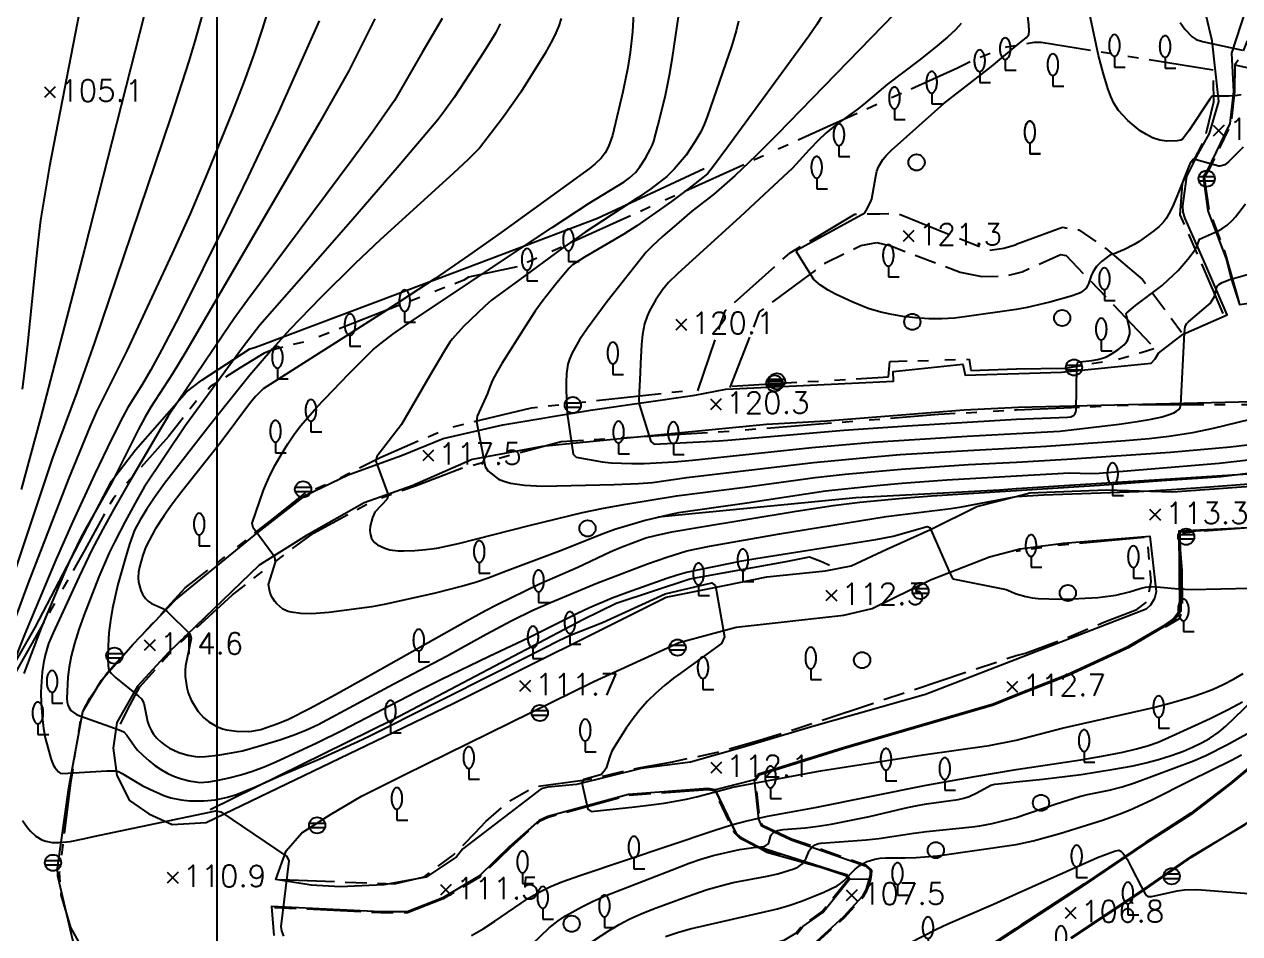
# Model space of a CAD drawing. Extents: x 199116 to 199565, y 548943 to 549516.
# Drawn here: x 199282.2 to 199394.6, y 549302.6 to 549386.7 of the extents above; entities that cross this region are included whole.
import ezdxf

# ---------------------------------------------------------------- set-up
doc = ezdxf.new("R2010")
doc.units = 0
doc.header["$MEASUREMENT"] = 0
doc.linetypes.add('ANYANG', pattern=[9, 5, -1, 2, -1])
doc.linetypes.add('ANYANG1', pattern=[11.5, 6, -1, 1, -1.5, 1, -1])
for name, color, linetype in [('A0013118', 1, 'CONTINUOUS'), ('B0024122', 7, 'CONTINUOUS'), ('B0024123', 3, 'ANYANG'), ('B0024126', 7, 'ANYANG1'), ('C0226232', 7, 'CONTINUOUS'), ('C0393323', 7, 'CONTINUOUS'), ('D0015222', 3, 'CONTINUOUS'), ('D0036351', 3, 'CONTINUOUS'), ('F0017111', 30, 'CONTINUOUS'), ('F0017114', 7, 'CONTINUOUS'), ('F0027132', 7, 'CONTINUOUS'), ('F0027217', 7, 'CONTINUOUS'), ('F0047224', 7, 'CONTINUOUS'), ('F0047226', 1, 'CONTINUOUS'), ('H0037335', 7, 'CONTINUOUS')]:
    doc.layers.add(name, color=color, linetype=linetype)
doc.styles.add('HIST', font='romans.shx', dxfattribs={"bigfont": 'ngsw.shx'})

# ---------------------------------------------------------------- blocks, each defined once
blk = doc.blocks.new('F0027217')
at = {"layer": 'F0027217'}
for points in [[(0.5, 0.5), (-0.5, -0.5)], [(-0.5, 0.5), (0.5, -0.5)]]:
    blk.add_lwpolyline(points, dxfattribs=at)
blk = doc.blocks.new('C0226232')
at = {"layer": 'C0226232'}
for points in [[(-0.72, 0.211), (0.72, 0.211)], [(-0.722, -0.202), (0.722, -0.202)]]:
    blk.add_lwpolyline(points, dxfattribs=at)
blk.add_circle((0, 0), 0.75, dxfattribs=at)
blk = doc.blocks.new('D0015222')
at = {"layer": 'D0015222'}
blk.add_circle((0, 0), 0.75, dxfattribs=at)
blk = doc.blocks.new('D0036351')
at = {"layer": 'D0036351'}
blk.add_lwpolyline([(0, 3, 0.175), (-0.169, 2.939, 0.104), (-0.354, 2.707, 0.065), (-0.459, 2.404, 0.051), (-0.5, 2, 0.051), (-0.459, 1.596, 0.065), (-0.354, 1.293, 0.104), (-0.169, 1.061, 0.175), (0, 1, 0.175), (0.169, 1.061, 0.104), (0.354, 1.293, 0.065), (0.459, 1.596, 0.051), (0.5, 2, 0.051), (0.459, 2.404, 0.065), (0.354, 2.707, 0.104), (0.169, 2.939, 0.175)], format="xyb", close=True, dxfattribs=at)
for points in [[(0, 1), (0, 0)], [(0, 0), (1, 0)]]:
    blk.add_lwpolyline(points, dxfattribs=at)

msp = doc.modelspace()

# ---------------------------------------------------------------- linework, layer by layer
at = {"layer": 'A0013118', "flags": 128}
for points in [[(199286.83, 549301.37), (199285.28, 549307.95), (199285.27, 549308.7), (199286.32, 549316.12), (199287.59, 549323.18), (199289.33, 549326.08), (199292.26, 549329.39), (199296.19, 549333.5), (199303.79, 549339.72), (199308.24, 549343.17), (199312.14, 549345.04), (199316.65, 549346.69), (199317.072, 549346.858), (199320.93, 549348.4), (199326.47, 549349.69), (199334.56, 549351.03), (199344.23, 549352.41), (199347.09, 549352.97), (199356.183, 549353.415), (199362.61, 549353.73), (199362.58, 549354.62), (199369.02, 549355.29), (199369.24, 549354.26), (199378.14, 549354.55), (199386.44, 549355.39), (199386.82, 549355.77), (199387.11, 549356.32), (199389.41, 549358.06), (199393.49, 549359.85), (199391.457, 549364.507), (199389.6, 549368.76), (199389.42, 549369.33), (199389.37, 549369.94), (199389.74, 549372.63), (199390.79, 549374.72), (199391.83, 549376.63), (199392.7, 549379.58), (199392.09, 549385.17), (199390.86, 549390.41)], [(199395.61, 549389.39), (199393.89, 549384.05), (199394.07, 549380.5), (199393.72, 549377.53), (199391.61, 549373.14), (199391.25, 549372.6), (199391.69, 549369.45), (199393.385, 549365.037), (199393.822, 549363.307), (199394.602, 549360.817), (199396.384, 549361.043)], [(199399.67, 549351.89), (199374.15, 549351.29), (199369.15, 549351.02), (199356.403, 549350.022), (199350.87, 549349.71), (199330.1, 549347.66), (199323.62, 549346.46), (199318.081, 549344.033), (199313.62, 549342.48), (199308.29, 549339.45), (199303.93, 549336.69), (199295.51, 549328.6), (199292.65, 549325.5), (199290.76, 549322.16), (199290.4, 549319.77), (199290.74, 549317.27), (199291.93, 549314.94), (199293.72, 549313.71), (199295.86, 549312.71), (199299, 549312.9), (199315.491, 549320.844), (199321.98, 549323.97), (199341.57, 549333.73), (199347.139, 549334.865), (199350.89, 549335.63), (199356.32, 549336.17), (199358.69, 549336.63), (199361.98, 549338.18), (199366.03, 549339.99), (199370.31, 549342.12), (199373.95, 549343.06), (199375.21, 549343.39), (199382.29, 549343.67), (199388.44, 549343.49), (199404.12, 549344.61)], [(199354.48, 549301.02), (199358.01, 549304.21), (199359.76, 549306.14), (199360.09, 549306.68), (199360.4, 549307.71), (199360.48, 549308.04), (199360.49, 549308.47), (199360.07, 549308.84), (199353.14, 549311.29), (199351.58, 549312.021), (199350.41, 549312.57), (199350.14, 549313.23), (199349.75, 549316.86), (199350.13, 549317.4), (199357.94, 549319.84), (199371.82, 549323.89), (199373.95, 549324.73), (199378.75, 549326.63), (199384.36, 549329.2), (199387.74, 549331.19), (199388.49, 549331.7), (199389.11, 549332.53), (199389.04, 549339.89), (199404.429, 549340.622)], [(199379.01, 549302.25), (199385.35, 549306.47), (199390.14, 549309.78), (199395.117, 549312.692), (199400.12, 549317.45), (199402.48, 549318.96), (199411.39, 549327.39), (199413.48, 549329.05), (199419.08, 549332.49), (199422.19, 549333.91), (199436.65, 549336.54), (199438.53, 549336.44), (199441.39, 549335.85), (199450.8, 549331.8), (199463.09, 549326.26), (199468.02, 549324.24), (199484.53, 549313.46), (199494.62, 549306.94), (199494.22, 549306.18), (199498.4, 549303.34), (199498.79, 549303.86), (199502.67, 549300.23)], [(199403.87, 549324.84), (199393.81, 549316.48), (199392.854, 549315.745), (199390.17, 549313.68), (199385.97, 549310.99), (199380.26, 549307.13), (199361.68, 549294.98)], [(199353.65, 549302.6), (199354.23, 549303.29), (199356.07, 549304.6), (199358.54, 549307.66), (199358.28, 549308.07), (199350.898, 549310.141), (199348.49, 549311.52), (199348.03, 549311.95), (199346.11, 549315.93), (199345.43, 549316.04), (199338.1, 549315.51), (199330.63, 549313.47), (199329.81, 549313.09), (199327.06, 549310.65), (199324.29, 549307.97), (199320.91, 549305.93), (199317.61, 549304.66), (199315.495, 549304.651), (199315.19, 549304.65), (199305.06, 549305.14), (199305.28, 549302.47)]]:
    msp.add_lwpolyline(points, dxfattribs=at)
msp.add_lwpolyline([(199373.95, 549338.12), (199374.28, 549338.21), (199378.33, 549338.75), (199386.31, 549339.38), (199386.91, 549334.25), (199386.74, 549333.62), (199386.39, 549333), (199385.98, 549332.64), (199365.56, 549324.73), (199355.03, 549321.76), (199348.61, 549319.84), (199343.82, 549318.5), (199339.27, 549317.91), (199333.29, 549316.43), (199330.62, 549316.17), (199330.01, 549316.01), (199322.75, 549310.48), (199322.19, 549309.75), (199319.38, 549307.85), (199315.453, 549307.151), (199311.4, 549306.97), (199308.73, 549307.1), (199305.46, 549307.63), (199306.41, 549310.28), (199307.88, 549311.94), (199310.53, 549313.65), (199313.38, 549315.35), (199317.407, 549317.333), (199334.87, 549325.94), (199342.77, 549329.55), (199348.057, 549330.972), (199358, 549332.07), (199360.63, 549332.71), (199366.03, 549335.35), (199371.48, 549337.48)], close=True, dxfattribs=at)
at = {"layer": 'B0024122', "flags": 128}
for points in [[(199349.85, 549316.83), (199350.19, 549317.31), (199357.97, 549319.74), (199371.85, 549323.8), (199373.99, 549324.64), (199378.79, 549326.54), (199384.41, 549329.11), (199387.79, 549331.11), (199388.56, 549331.63), (199389.21, 549332.5), (199389.14, 549339.8), (199405.12, 549340.8)], [(199397.99, 549320.06), (199393.75, 549316.56), (199390.11, 549313.76), (199385.92, 549311.07), (199380.2, 549307.21), (199374.4, 549303.42), (199373.9, 549303.09), (199368.89, 549299.8)], [(199379.07, 549302.17), (199385.41, 549306.39), (199390.19, 549309.7), (199395.74, 549313.14), (199400.18, 549317.37), (199402.52, 549318.86), (199404.53, 549319.21), (199407.67, 549319.49), (199412.06, 549318.85), (199417.42, 549317.12), (199424.46, 549314.87), (199430.57, 549312.67), (199437.13, 549309.91), (199441.05, 549307.45), (199443.42, 549305.08), (199443.8, 549304.5), (199443.98, 549303.98), (199444.07, 549302.38)]]:
    msp.add_lwpolyline(points, dxfattribs=at)
at = {"layer": 'B0024123', "flags": 128}
for points in [[(199394.19, 549382.95), (199394.17, 549380.5), (199393.82, 549377.5), (199391.7, 549373.09), (199391.35, 549372.58), (199391.79, 549369.48), (199393.22, 549365.74), (199394.57, 549361.03)], [(199393.12, 549359.96), (199390.98, 549364.92), (199389.12, 549369.11), (199389.34, 549372), (199389.77, 549372.99), (199391.08, 549375.42), (199391.48, 549376.44), (199392.24, 549379.53), (199392.19, 549382.46)], [(199344.5, 549352.81), (199347.02, 549360.21), (199353.04, 549365.59), (199359.03, 549369.15), (199361.35, 549369.2), (199362.9, 549369.25), (199371.43, 549365.83), (199372.8, 549366), (199373.78, 549366.3), (199373.95, 549366.36)], [(199373.97, 549366.37), (199378.25, 549367.94), (199379.76, 549367.7), (199382.21, 549366.01), (199385.63, 549363.13), (199389.25, 549358.26)], [(199347.5, 549353.12), (199350.22, 549360.13), (199356.37, 549364.69), (199359.59, 549366.27), (199361.06, 549366.54), (199362.35, 549366.22), (199368.77, 549363.79), (199370.77, 549363.39), (199372.93, 549363.43), (199374.5, 549363.82), (199378.01, 549365.41), (199378.07, 549365.43), (199378.59, 549365.34), (199387.04, 549356.48)], [(199305.88, 549307.63), (199316.45, 549307.23), (199319.19, 549307.9), (199321.86, 549309.9), (199322.91, 549310.95), (199323.86, 549311.93), (199324.89, 549313), (199327.11, 549314.92), (199329.46, 549316.24), (199333.85, 549316.81), (199335.98, 549317.26), (199339.22, 549318.01), (199342.17, 549318.53), (199346.04, 549319.34), (199350.21, 549320.51), (199353.39, 549321.51), (199373.95, 549328.35), (199374.83, 549328.57), (199378.85, 549330.08), (199382.08, 549331.43), (199385.12, 549332.6), (199386.06, 549333.31), (199386.44, 549335.2), (199386.17, 549338.39)], [(199389.14, 549338.16), (199389.27, 549336.19), (199389.33, 549332.57), (199389.05, 549331.74), (199387.08, 549330.57)], [(199338.15, 549292.55), (199337.93, 549292.9), (199338.39, 549294.79), (199339.43, 549296.03), (199344.73, 549297.67), (199350.64, 549299.46), (199354.53, 549300.93), (199358.08, 549304.14), (199359.84, 549306.08), (199360.18, 549306.64), (199360.34, 549307.16), (199360.5, 549307.68), (199360.58, 549308.03), (199360.59, 549308.51), (199360.12, 549308.93), (199353.18, 549311.38), (199350.49, 549312.64), (199350.24, 549313.25), (199349.85, 549316.83)], [(199335.52, 549292.51), (199336.44, 549294.92), (199337.54, 549297.25), (199338.06, 549297.87), (199338.74, 549298.13), (199352.48, 549302.04), (199353.58, 549302.68), (199354.16, 549303.36), (199356, 549304.67), (199358.42, 549307.67), (199358.21, 549307.99), (199350.04, 549310.6), (199348.43, 549311.44), (199347.95, 549311.89), (199346.04, 549315.84), (199345.43, 549315.94), (199338.12, 549315.41), (199330.66, 549313.38), (199329.87, 549313.01), (199327.13, 549310.58), (199324.35, 549307.89), (199320.95, 549305.84), (199317.63, 549304.56), (199315.19, 549304.55), (199305.07, 549305.04)]]:
    msp.add_lwpolyline(points, dxfattribs=at)
at = {"layer": 'B0024126', "flags": 128}
for points in [[(199398.28, 549394.2), (199397.52, 549392.52), (199396.62, 549389.63), (199395.8, 549386.37), (199394.75, 549383.78), (199394.19, 549382.95), (199397.37, 549382.26), (199399.82, 549381.41), (199402.94, 549380.18), (199406.88, 549379.12), (199410.79, 549378.89), (199415.47, 549378.8), (199419.89, 549378.59), (199424.73, 549378.26), (199426.13, 549378.1), (199429.11, 549377.38), (199432.47, 549375.75), (199436.57, 549374.43), (199461.35, 549364.87), (199471.9, 549358.93), (199500.2, 549349.73), (199521.52, 549342.53), (199525.3, 549347.12), (199531.85, 549341.16), (199535.46, 549344.07), (199537.99, 549342.42), (199541.49, 549341.54), (199544.7, 549341.11), (199547.24, 549340.41), (199551.17, 549338.9), (199554.96, 549337.4), (199558.131, 549336.96)], [(199392.19, 549382.46), (199376.26, 549385.02), (199375.62, 549385.03), (199373.95, 549384.73), (199373.07, 549384.61), (199369.79, 549383.3), (199368.52, 549382.66), (199356.45, 549377.2), (199327.91, 549364.32), (199323.28, 549363.32), (199322.86, 549363.05), (199308.45, 549357.44), (199305.67, 549356.75), (199305.08, 549356.59), (199304.37, 549356.31), (199302.16, 549354.95), (199299.46, 549353.24), (199299.09, 549352.84), (199298.51, 549352.38), (199295.54, 549348.61), (199291.58, 549344.21), (199290.4, 549342.85), (199290.1, 549342.35), (199287.78, 549338.11), (199281.24, 549326.57), (199279.59, 549322.6), (199278.36, 549319.37), (199277.41, 549315.1), (199276.802, 549311.846), (199276.802, 549309.167), (199276.914, 549306.655), (199277.215, 549305.386), (199277.754, 549303.325), (199278.008, 549301.946), (199279.9, 549299.22), (199281.03, 549297.84), (199283.41, 549294.74)], [(199347.68, 549353.24), (199362.15, 549354.13), (199362.27, 549355.54), (199369.6, 549355.74), (199369.76, 549354.69), (199373.95, 549354.87)], [(199374, 549354.87), (199378.52, 549354.93), (199383.53, 549355.78), (199385.51, 549356.38), (199386.69, 549356.73)], [(199330.74, 549287.25), (199311.28, 549292.05), (199306.8, 549292.39), (199302.89, 549292.97), (199299.11, 549293.82), (199296.08, 549294.91), (199292.64, 549296.67), (199290.24, 549298.14), (199288.44, 549299.68), (199286.5, 549303.21), (199285.6, 549306.23), (199285.45, 549308.28), (199286.5, 549316.54), (199287.47, 549322.9), (199288.25, 549324.42), (199289.82, 549326.72), (199297.07, 549334.6), (199304.98, 549340.81), (199308.181, 549343.349), (199310.99, 549344.58), (199315.12, 549346.67), (199321.48, 549349.41), (199329.12, 549351.26), (199344.31, 549352.93)], [(199291.1, 549321.99), (199291.78, 549323.39), (199292.89, 549325.45), (199296.17, 549329.14), (199301.45, 549333.97), (199306.94, 549338.2), (199308.95, 549339.66), (199314.54, 549342.7), (199318.371, 549344.037), (199322.65, 549345.68), (199331.87, 549348.14), (199347.75, 549349.13), (199366.76, 549350.65), (199374, 549351.08), (199385.57, 549351.55), (199398.7, 549351.58), (199400.97, 549351.66), (199409.46, 549349.27), (199414.83, 549347.4), (199417.43, 549345.68)], [(199420.18, 549339.27), (199415.82, 549340.34), (199407.09, 549340.73), (199395.5, 549340.17), (199389.02, 549339.65)], [(199385.79, 549339.26), (199379.62, 549338.7), (199377.71, 549338.52), (199375.21, 549338.15), (199373.97, 549337.96)]]:
    msp.add_lwpolyline(points, dxfattribs=at)
at = {"layer": 'C0393323', "flags": 128}
msp.add_lwpolyline([(199349.75, 549316.86), (199346.11, 549315.93), (199348.03, 549311.95), (199348.49, 549311.52), (199350.08, 549310.69), (199358.28, 549308.07), (199358.54, 549307.66), (199360.4, 549307.71), (199360.48, 549308.04), (199360.49, 549308.47), (199360.07, 549308.84), (199353.14, 549311.29), (199350.41, 549312.57), (199350.14, 549313.23)], close=True, dxfattribs=at)
at = {"layer": 'F0017111', "flags": 128}
for points, elevation in [([(199394.78, 549380.2), (199394.22, 549380.11), (199393.63, 549380.08), (199392.26, 549380.08), (199392.08, 549380.06), (199391.88, 549379.79), (199389.94, 549376.86), (199389.34, 549376.1), (199389.19, 549375.99), (199388.85, 549375.93), (199387.88, 549375.92), (199387.24, 549376), (199386.56, 549376.23), (199386.01, 549376.51), (199385.44, 549376.87), (199384.87, 549377.31), (199384.29, 549377.83), (199383.43, 549378.75), (199383, 549379.43), (199382.71, 549380.04), (199382.43, 549380.79), (199382, 549382.21), (199381.57, 549383.84), (199380.1, 549390.83)], 122), ([(199305.12, 549389.29), (199304.24, 549386.36), (199303.41, 549383.91), (199302.49, 549381.35), (199301.43, 549378.58), (199299.11, 549372.91), (199297.52, 549369.19), (199295.88, 549365.52), (199291.67, 549356.53), (199288.89, 549350.96), (199288.24, 549349.49), (199286.27, 549344.7), (199282.52, 549334.99), (199280.76, 549330.19)], 109), ([(199287.49, 549388.84), (199284.53, 549373.59), (199283.69, 549368.59), (199283.49, 549367.04), (199283.28, 549365.04), (199282.5, 549357.14), (199282.25, 549354.91), (199281.99, 549352.98)], 106), ([(199298.69, 549387.68), (199297.97, 549385.16), (199297.41, 549383.31), (199295.79, 549378.25), (199291.38, 549365.2), (199288.67, 549357.3), (199287.05, 549352.66), (199284.81, 549346.62), (199281.05, 549335.36)], 108), ([(199293.29, 549387.57), (199287.75, 549365.89), (199283.7, 549350.29), (199281.89, 549343.71)], 107), ([(199314.61, 549387.22), (199312.2, 549382.41), (199309.47, 549377.57), (199297.14, 549356.43), (199295.9, 549354.39), (199293.91, 549351.32), (199293.33, 549350.36), (199292.71, 549349.22), (199290.28, 549344.35), (199287.94, 549340.22), (199287.4, 549339.2), (199286.37, 549337.08), (199285.9, 549336.01), (199283.75, 549330.9), (199282.15, 549326.69)], 111), ([(199320.86, 549387.24), (199319, 549384.12), (199316.44, 549379.67), (199314.36, 549376.71), (199312.49, 549374.16), (199302.83, 549361.2), (199301.61, 549359.51), (199300.55, 549357.96), (199295.51, 549350.47), (199294.84, 549349.41), (199291.83, 549344.26), (199290.46, 549341.88), (199289.44, 549340.02), (199288.45, 549338.12), (199287.26, 549335.64), (199284.85, 549330.46), (199284.43, 549329.45), (199284.13, 549328.39), (199283.97, 549327.63), (199283.85, 549326.82), (199283.77, 549325.95), (199283.73, 549324.97), (199283.75, 549323.88), (199283.84, 549322.72), (199283.98, 549321.6), (199284.13, 549320.73), (199284.36, 549319.83), (199284.64, 549318.83), (199284.85, 549318.25), (199285, 549317.98), (199285.34, 549317.58), (199285.51, 549317.48), (199285.72, 549317.44), (199289.82, 549317.68), (199290.62, 549317.69), (199290.9, 549317.61), (199291.25, 549317.45), (199293.1, 549316.34), (199293.8, 549315.98), (199295.11, 549315.42), (199295.76, 549315.19), (199296.69, 549314.99), (199297.46, 549314.9), (199298.81, 549314.9), (199299.89, 549315.01), (199300.99, 549315.25), (199301.82, 549315.51), (199303.63, 549316.25), (199306.05, 549317.33), (199309.52, 549318.8), (199313.05, 549320.4), (199314.1, 549320.9), (199326.12, 549326.92), (199330.19, 549329.01), (199331.64, 549329.74), (199332.64, 549330.19), (199335.67, 549331.4), (199341.48, 549334.05), (199345.8, 549335.06), (199346.13, 549334.78), (199346.97, 549330.08), (199346.69, 549329.46), (199342.65, 549326.53), (199342.26, 549326.26), (199341.43, 549325.59), (199340.61, 549324.87), (199339.86, 549324.12), (199339.17, 549323.35), (199338.51, 549322.52), (199337.86, 549321.62), (199336.81, 549319.98), (199336.56, 549319.49), (199336.36, 549319.01), (199336.03, 549317.93), (199335.85, 549317.65), (199335.63, 549317.4), (199335.51, 549317.32), (199333.95, 549316.88), (199333.77, 549316.57), (199334.32, 549314.14), (199334.62, 549313.93), (199338.66, 549314.36), (199340.18, 549314.53), (199341.38, 549314.7), (199343.47, 549315.07), (199344.49, 549315.31), (199347.75, 549316.18), (199349.38, 549316.5), (199355.84, 549317.69), (199365.34, 549319.18), (199371.46, 549320.03), (199373.95, 549320.53), (199378.2, 549321.64), (199386.55, 549323.52), (199388.09, 549323.9), (199390.2, 549324.52), (199391.19, 549324.86), (199392.17, 549325.24), (199393.12, 549325.67), (199394.06, 549326.15), (199394.97, 549326.68)], 112), ([(199331.87, 549387.26), (199331.64, 549386.56), (199331.37, 549385.92), (199331.06, 549385.29), (199330.38, 549384.04), (199328.12, 549380.44), (199327.58, 549379.64), (199326.44, 549378.04), (199324.29, 549375.25), (199323.28, 549374.24), (199321.87, 549372.93), (199315.1, 549366.78), (199312.8, 549364.61), (199309.58, 549361.43), (199306.77, 549358.48), (199305.14, 549356.69), (199303.07, 549354.26), (199299.35, 549349.65), (199295.16, 549344.24), (199294.23, 549342.96), (199293.48, 549341.84), (199292.9, 549340.9), (199292.39, 549339.94), (199291.93, 549338.64), (199291.51, 549337.28), (199290.83, 549334.9), (199290.34, 549332.72), (199290.15, 549331.59), (199290.02, 549330.45), (199289.95, 549329.23), (199289.93, 549328.08), (199289.94, 549327.39), (199290.01, 549326.98), (199290.26, 549326.68), (199290.64, 549326.33), (199292.76, 549324.58), (199293.04, 549324.33), (199293.24, 549323.95), (199293.48, 549322.7), (199293.6, 549322.24), (199293.75, 549321.82), (199293.92, 549321.44), (199294.15, 549321.09), (199294.46, 549320.72), (199294.85, 549320.34), (199295.24, 549320.02), (199295.62, 549319.77), (199296.5, 549319.37), (199297.33, 549319.12), (199298.04, 549319), (199298.38, 549318.99), (199298.95, 549319.02), (199300.11, 549319.15), (199301.36, 549319.34), (199302.38, 549319.55), (199304.06, 549320.02), (199305.84, 549320.56), (199307.06, 549320.99), (199308.24, 549321.46), (199309.37, 549321.98), (199311.05, 549322.86), (199316.33, 549325.71), (199321.26, 549328.3), (199324.93, 549330.33), (199327.31, 549331.58), (199329.25, 549332.54), (199330.87, 549333.26), (199335.16, 549335.03), (199339.86, 549336.82), (199341.62, 549337.44), (199343.48, 549338.02), (199345.58, 549338.47), (199352.05, 549339.61), (199361.93, 549341.19), (199367.9, 549341.95), (199368.91, 549342.1), (199373.95, 549343.04)], 114), ([(199396.8, 549346.56), (199392.73, 549346.09), (199381.64, 549345.18), (199380.87, 549345.15), (199378.89, 549345.21), (199373.98, 549344.93), (199367.54, 549344.55), (199363.39, 549344.25), (199361.04, 549344.04), (199356.32, 549343.55), (199349.04, 549342.45), (199342.73, 549341.53), (199341.84, 549341.36), (199339.64, 549340.83), (199336.82, 549339.99), (199335.74, 549339.61), (199331.81, 549338.04), (199326.86, 549336.17), (199325.09, 549335.5), (199323.92, 549335.1), (199322.73, 549334.75), (199320.21, 549334.1), (199315.63, 549333.09), (199314.34, 549332.86), (199310.35, 549332.33), (199308.78, 549332.21), (199307.76, 549332.23), (199306.88, 549332.35), (199306.61, 549332.42), (199306.12, 549332.65), (199305.55, 549333.13), (199305.37, 549333.34), (199305.15, 549333.68), (199304.97, 549334.03), (199304.86, 549334.41), (199304.79, 549334.93), (199305.44, 549336.99), (199305.36, 549337.43), (199303.35, 549340.15), (199303.28, 549340.59), (199304.31, 549343.64), (199304.49, 549344.07), (199304.94, 549345.04), (199305.43, 549346.01), (199305.98, 549346.97), (199306.57, 549347.92), (199307.2, 549348.86), (199307.77, 549349.62), (199309.26, 549351.3), (199312.22, 549354.4), (199313.78, 549355.98), (199314.45, 549356.61), (199315.2, 549357.23), (199316.28, 549358.05), (199318, 549359.26), (199331.02, 549367.93), (199334.45, 549370.16), (199337.68, 549372.14), (199338.18, 549372.51), (199338.73, 549373.01), (199339.13, 549373.52), (199339.66, 549374.33), (199340.13, 549375.2), (199340.3, 549375.58), (199340.42, 549375.91), (199340.8, 549377.31), (199341.48, 549380.02), (199341.88, 549382.01), (199342.15, 549383.64), (199342.71, 549387.4)], 116), ([(199356.02, 549387.51), (199355.5, 549386.7), (199354.76, 549385.63), (199347.28, 549375.37), (199345.96, 549373.58), (199345.39, 549372.89), (199343.56, 549371.45), (199342.07, 549370.34), (199338.86, 549368.08), (199337.67, 549367.32), (199334.02, 549365.17), (199332.92, 549364.47), (199332.61, 549364.17), (199331.45, 549362.82), (199330.09, 549361.07), (199329.46, 549360.18), (199328.56, 549358.79), (199326.36, 549355.36), (199325.87, 549354.5), (199325.52, 549353.81), (199325.26, 549353.18), (199325.05, 549352.57), (199324.08, 549350.47), (199324.02, 549350), (199324.83, 549345.83), (199325.07, 549345.43), (199326.07, 549344.66), (199326.56, 549344.47), (199327.18, 549344.3), (199328.47, 549344.1), (199330.13, 549344), (199336.75, 549344.15), (199339.01, 549344.25), (199340.3, 549344.34), (199343.49, 549344.81), (199355.21, 549346.19), (199360.79, 549346.73), (199363.22, 549346.92), (199369.48, 549347.32), (199373.95, 549347.55), (199376.77, 549347.71), (199384.08, 549348.23), (199386.25, 549348.43), (199388.09, 549348.64), (199390.31, 549348.97), (199392.2, 549349.36), (199395.63, 549350.21)], 118), ([(199362.69, 549387.69), (199351.83, 549376.51), (199349.9, 549374.58), (199347.93, 549372.69), (199345.95, 549370.98), (199343.96, 549369.42), (199342.78, 549368.43), (199341.23, 549367.08), (199340.27, 549366.19), (199339.72, 549365.64), (199336.13, 549361.07), (199334.3, 549358.63), (199333.54, 549357.53), (199332.88, 549356.33), (199332.63, 549355.75), (199332.49, 549355.28), (199332.4, 549354.86), (199332.35, 549354.41), (199332.32, 549353.58), (199332.33, 549352.99), (199332.37, 549351.23), (199332.41, 549350.73), (199332.98, 549346.98), (199333.26, 549346.69), (199335.66, 549346.25), (199336.48, 549346.17), (199338.4, 549346.1), (199339.53, 549346.11), (199342.32, 549346.26), (199344.02, 549346.42), (199355.06, 549347.58), (199360.67, 549348.08), (199369.41, 549348.64), (199373.99, 549348.87), (199377.98, 549349.08), (199383.47, 549349.73), (199385.14, 549349.98), (199386.46, 549350.21), (199387.45, 549350.43), (199388.12, 549350.62), (199388.53, 549350.78), (199388.8, 549350.94), (199389, 549351.1), (199389.14, 549351.29), (199389.2, 549351.54), (199389.53, 549358.19), (199389.59, 549358.78), (199389.73, 549359.04), (199389.89, 549359.21), (199391.76, 549360.78), (199391.92, 549360.94), (199392.06, 549361.13), (199392.3, 549361.55), (199392.44, 549362), (199392.49, 549362.33), (199392.54, 549362.49), (199392.69, 549362.64), (199393, 549362.84), (199393.73, 549363.13), (199397.61, 549364.23)], 119), ([(199394.96, 549375.36), (199393.61, 549374), (199393.25, 549373.73), (199393.05, 549373.65), (199392.81, 549373.6), (199392.69, 549373.61), (199390.4, 549374.25), (199390.34, 549374.22), (199390.06, 549373.87), (199389.9, 549373.51), (199388.83, 549370.79), (199388.42, 549369.84), (199388.09, 549369.2), (199387.82, 549368.75), (199387.54, 549368.38), (199387.19, 549368.02), (199386.7, 549367.61), (199385.33, 549366.63), (199384.86, 549366.34), (199383.98, 549365.88), (199383.02, 549365.5), (199382.77, 549365.44), (199382.62, 549365.36), (199381.86, 549364.79), (199381.4, 549364.32), (199381.05, 549363.79), (199380.89, 549363.45), (199380.65, 549362.73), (199380.55, 549362.52), (199380.42, 549362.33), (199380.17, 549362.1), (199379.88, 549361.89), (199379.66, 549361.78), (199379.05, 549361.57), (199377.07, 549361.01), (199374.98, 549360.53), (199373.95, 549360.35), (199369.39, 549359.68), (199368.24, 549359.55), (199367.07, 549359.48), (199365.88, 549359.49), (199364.68, 549359.56), (199363.48, 549359.7), (199362.3, 549359.91), (199361.43, 549360.1), (199360.27, 549360.45), (199358.84, 549361.01), (199357.24, 549361.75), (199356.56, 549362.12), (199355.84, 549362.6), (199355.25, 549363.12), (199353.64, 549365.66), (199353.74, 549365.88), (199359.95, 549369.28), (199360.08, 549369.49), (199360.51, 549370.32), (199360.61, 549370.58), (199360.96, 549372.67), (199361.07, 549373.13), (199361.23, 549373.54), (199361.63, 549374.21), (199361.96, 549374.61), (199362.42, 549375.08), (199367.25, 549379.38), (199371.66, 549382.8), (199373.95, 549384.73), (199374.92, 549385.49), (199375.14, 549385.76), (199375.16, 549386.08), (199375.12, 549386.67), (199375, 549387.72)], 121), ([(199326.21, 549386.75), (199325.78, 549385.9), (199325.45, 549385.35), (199324.75, 549384.2), (199323.42, 549382.15), (199321.97, 549379.95), (199321.11, 549378.73), (199320.46, 549377.87), (199316.87, 549373.65), (199312.39, 549368.47), (199308.27, 549363.75), (199303.98, 549358.9), (199302.45, 549356.9), (199297.09, 549349.63), (199293.27, 549343.9), (199292.62, 549342.77), (199291.53, 549340.74), (199290.56, 549338.88), (199290.05, 549337.83), (199289.1, 549335.63), (199287.71, 549332.05), (199287.25, 549330.76), (199286.84, 549329.47), (199286.53, 549328.3), (199286.33, 549327.28), (199286.21, 549326.35), (199286.13, 549324.38), (199286.16, 549324.04), (199286.22, 549323.78), (199286.31, 549323.56), (199286.5, 549323.28), (199287.03, 549322.91), (199287.43, 549322.74), (199290.98, 549321.47), (199291.39, 549321.3), (199291.68, 549320.99), (199292.38, 549319.98), (199292.64, 549319.64), (199293.16, 549319.14), (199293.75, 549318.6), (199294.28, 549318.19), (199294.88, 549317.78), (199295.48, 549317.44), (199296.08, 549317.17), (199296.74, 549316.95), (199297.43, 549316.77), (199298.44, 549316.61), (199299.27, 549316.68), (199300.14, 549316.83), (199301.14, 549317.05), (199302.22, 549317.33), (199303.31, 549317.67), (199304.38, 549318.07), (199305.45, 549318.52), (199309.26, 549320.29), (199311.57, 549321.41), (199318.45, 549324.99), (199320.8, 549326.16), (199325.13, 549328.25), (199328.87, 549330), (199333.37, 549332.26), (199334.47, 549332.79), (199336.57, 549333.69), (199338.01, 549334.22), (199341.65, 549335.51), (199342.58, 549335.82), (199343.44, 549336.05), (199348.58, 549337.09), (199349.86, 549337.32), (199360.97, 549339.09), (199362.59, 549339.37), (199365.71, 549340.29), (199365.98, 549340.19), (199367.86, 549335.9), (199368.08, 549335.44), (199373.02, 549334.44), (199373.95, 549334.06), (199374.84, 549333.8), (199375.42, 549333.69), (199375.99, 549333.62), (199377.99, 549333.57), (199379.16, 549333.59), (199381.52, 549333.72), (199383.18, 549333.93), (199384.45, 549334.23), (199385.43, 549334.56), (199385.93, 549334.68), (199386.45, 549334.73), (199386.98, 549334.71), (199388.96, 549334.5), (199390.14, 549334.45), (199395.62, 549334.57)], 113), ([(199348.27, 549387.01), (199348.06, 549386.1), (199347.66, 549384.74), (199345.37, 549378.15), (199345.08, 549377.44), (199344.77, 549376.78), (199344.24, 549375.85), (199343.41, 549374.61), (199342.3, 549373.33), (199341.64, 549372.65), (199340.15, 549371.5), (199338.98, 549370.69), (199334.09, 549367.49), (199331.89, 549365.94), (199328.02, 549363.13), (199325.42, 549361.2), (199324.79, 549360.65), (199322.83, 549358.77), (199321.81, 549357.63), (199321.57, 549357.32), (199321.07, 549356.53), (199319.69, 549354.18), (199317.09, 549349.71), (199314.79, 549346.76), (199314.72, 549346.33), (199315.84, 549343.2), (199315.75, 549342.79), (199314.62, 549341.6), (199314.4, 549341.11), (199314.19, 549340.3), (199314.16, 549339.88), (199314.21, 549339.52), (199314.31, 549339.18), (199314.58, 549338.81), (199314.86, 549338.59), (199315.53, 549338.26), (199316.01, 549338.12), (199316.77, 549338.02), (199317.29, 549338.02), (199318.33, 549338.05), (199319.35, 549338.14), (199320.35, 549338.28), (199322.37, 549338.7), (199328.91, 549340.38), (199333.84, 549341.56), (199335.78, 549341.98), (199337.85, 549342.35), (199342.54, 549343.11), (199348.86, 549343.93), (199355.37, 549344.81), (199358.14, 549345.12), (199363.3, 549345.59), (199369.56, 549346), (199373.98, 549346.24), (199378.64, 549346.49), (199388.24, 549347.15), (199393.78, 549347.64), (199396.86, 549348)], 117), ([(199389.13, 549386.87), (199389.56, 549386.27), (199390.25, 549385.56), (199390.6, 549385.32), (199391.2, 549385.12), (199394.91, 549384.32)], 123), ([(199373.97, 549343.05), (199376.51, 549343.2), (199385.26, 549343.52), (199388.34, 549343.69), (199391.01, 549343.87), (199404.51, 549344.89)], 114), ([(199323.55, 549302.46), (199324.64, 549303.09), (199325.71, 549303.78), (199328.75, 549305.84), (199329.75, 549306.43), (199330.8, 549306.95), (199331.93, 549307.42), (199333.69, 549308.05), (199345.98, 549312.17), (199347.61, 549312.69), (199348.9, 549313.04), (199350.95, 549313.48), (199355.36, 549314.3), (199365.62, 549316.35), (199370.13, 549317.17), (199373.95, 549317.82), (199379.95, 549318.69), (199381.89, 549319.04), (199383.82, 549319.42), (199385.09, 549319.71), (199386.12, 549320), (199387.09, 549320.35), (199388.4, 549320.91), (199391.9, 549322.53), (199393.57, 549323.36), (199394.91, 549324.07)], 111), ([(199331.07, 549299.5), (199336.29, 549302.93), (199337.21, 549303.48), (199338.2, 549304), (199339.26, 549304.48), (199340.41, 549304.94), (199343.51, 549306.07), (199345.38, 549306.71), (199346.59, 549307.06), (199347.76, 549307.35), (199350.93, 549307.95), (199351.92, 549308.17), (199353.4, 549308.62), (199353.74, 549308.78), (199354.12, 549309.06), (199354.34, 549309.32), (199354.53, 549309.62), (199354.8, 549310.3), (199354.93, 549310.49), (199355.07, 549310.65), (199355.35, 549310.83), (199355.67, 549310.96), (199355.91, 549311.01), (199360.09, 549311.3), (199361.25, 549311.42), (199364.49, 549311.93), (199365.66, 549312.07), (199369.87, 549312.51), (199370.59, 549312.6), (199371.73, 549312.81), (199373.95, 549313.36), (199377.67, 549314.65), (199379.81, 549315.32), (199380.56, 549315.5), (199382.57, 549315.9), (199383.76, 549316.21), (199384.9, 549316.58), (199390.37, 549318.62), (199391.49, 549319.09), (199393.51, 549320.11), (199397.36, 549322.26)], 109), ([(199341.5, 549302.38), (199342.62, 549302.75), (199343.79, 549303.07), (199351.86, 549304.94), (199353, 549305.26), (199354.1, 549305.64), (199355.16, 549306.06), (199356.15, 549306.47), (199357.4, 549307.06), (199357.69, 549307.26), (199358, 549307.53), (199359.07, 549308.61), (199359.48, 549308.92), (199360.15, 549309.3), (199360.39, 549309.38), (199360.87, 549309.53), (199361.37, 549309.62), (199361.88, 549309.65), (199363.69, 549309.63), (199364.7, 549309.67), (199366.68, 549309.82), (199373.95, 549310.89), (199375.54, 549311.22), (199377.98, 549311.88), (199381.93, 549313.13), (199383.48, 549313.67), (199384.5, 549314.07), (199386.45, 549314.96), (199390.12, 549316.82), (199393.81, 549318.65), (199394.79, 549319.17)], 108), ([(199282.03, 549313.09), (199282.44, 549312.47), (199282.75, 549312.1), (199283.26, 549311.65), (199283.8, 549311.32), (199284.18, 549311.18), (199284.77, 549311.07), (199285.37, 549311.06), (199286.43, 549311.16), (199287.79, 549311.44), (199288.59, 549311.62), (199299.92, 549314), (199300.37, 549313.91), (199306.49, 549309.77), (199306.66, 549309.38), (199305.92, 549303.28), (199306, 549302.88), (199306.16, 549302.39)], 111), ([(199361.58, 549300.5), (199366.59, 549303.05), (199367.64, 549303.54), (199371.87, 549305.36), (199373.95, 549306.32), (199381.48, 549309.68), (199383.04, 549310.26), (199383.45, 549310.35), (199383.63, 549310.27), (199383.86, 549310.03), (199384.21, 549309.51), (199384.64, 549308.71), (199385.51, 549306.98), (199385.82, 549306.43), (199386, 549306.16), (199386.13, 549306.06), (199386.5, 549306.08), (199388.86, 549306.58), (199389.53, 549306.67), (199390.51, 549306.71), (199391.11, 549306.68), (199393.88, 549306.48), (199395.48, 549306.33)], 107)]:
    msp.add_lwpolyline(points, dxfattribs=dict(at, elevation=elevation))
at = {"layer": 'F0017114', "flags": 128}
for points, elevation in [([(199338.55, 549387.71), (199338.46, 549386.03), (199338.24, 549384.1), (199338.02, 549382.71), (199337.56, 549380.46), (199336.62, 549376.43), (199336.25, 549375.4), (199335.94, 549374.84), (199335.55, 549374.33), (199335.01, 549373.81), (199334.48, 549373.39), (199326.32, 549367.46), (199323.3, 549365.33), (199320.19, 549363.22), (199315.39, 549360.07), (199304.29, 549353), (199303.61, 549352.34), (199303.11, 549351.74), (199300.31, 549347.98), (199296.76, 549343.51), (199295.87, 549342.34), (199295.13, 549341.31), (199294.29, 549340.02), (199293.73, 549338.99), (199293.44, 549338.4), (199293.15, 549337.63), (199292.84, 549336.51), (199292.75, 549336.07), (199292.72, 549335.53), (199292.76, 549335.12), (199292.97, 549334.36), (199293.11, 549334.02), (199293.39, 549333.63), (199293.66, 549333.38), (199293.96, 549333.17), (199294.17, 549333.06), (199295, 549332.7), (199295.41, 549332.43), (199297.49, 549330.34), (199297.62, 549329.92), (199297.09, 549327.4), (199297.07, 549326.98), (199297.08, 549326.4), (199297.23, 549325.38), (199297.34, 549324.89), (199297.62, 549324.22), (199298.05, 549323.5), (199298.29, 549323.17), (199298.76, 549322.63), (199299.26, 549322.21), (199300.01, 549321.78), (199300.53, 549321.58), (199300.89, 549321.48), (199301.82, 549321.36), (199302.95, 549321.32), (199303.25, 549321.34), (199304.07, 549321.51), (199305.66, 549322.07), (199306.63, 549322.45), (199308.59, 549323.44), (199310.98, 549324.73), (199314.14, 549326.49), (199323.01, 549331.5), (199324.87, 549332.52), (199325.93, 549333.06), (199329.84, 549334.97), (199333.4, 549336.52), (199336.4, 549337.95), (199337.4, 549338.38), (199339.7, 549339.23), (199340.58, 549339.45), (199342.09, 549339.77), (199344.46, 549340.19), (199353.6, 549341.71), (199357.02, 549342.22), (199359.5, 549342.52), (199363.44, 549342.91), (199366.13, 549343.12), (199373.95, 549343.62)], 115), ([(199309.48, 549387.04), (199305.69, 549378.52), (199302.9, 549372.64), (199300.87, 549368.46), (199296.57, 549359.81), (199294.91, 549356.63), (199293.89, 549354.75), (199293.12, 549353.44), (199291.78, 549351.27), (199291.31, 549350.42), (199290.29, 549348.42), (199288.7, 549345.14), (199286.64, 549340.68), (199285.11, 549337.21), (199282.25, 549330.36), (199280.62, 549326.3)], 110), ([(199368.87, 549386.8), (199368.33, 549386.2), (199367.59, 549385.51), (199366.46, 549384.56), (199364.95, 549383.37), (199362.05, 549381.19), (199359.82, 549379.31), (199359.23, 549378.84), (199357.37, 549377.49), (199356.34, 549376.65), (199355.68, 549376.01), (199354.81, 549375.1), (199353.27, 549373.41), (199348.43, 549368.91), (199342.61, 549363.64), (199341.8, 549362.83), (199341.24, 549362.17), (199340.59, 549361.22), (199340.04, 549360.21), (199339.83, 549359.72), (199339.58, 549359.01), (199339.39, 549358.03), (199339.3, 549357.11), (199339.19, 549355.34), (199339.16, 549354.48), (199339.03, 549352.08), (199339.09, 549351.59), (199340.14, 549348.13), (199340.46, 549347.9), (199346.46, 549348.2), (199347.27, 549348.25), (199358.01, 549349.18), (199363.86, 549349.6), (199374, 549350.2), (199378.69, 549350.39), (199379.01, 549350.43), (199379.27, 549350.55), (199379.42, 549350.72), (199379.49, 549350.89), (199379.5, 549351), (199379.58, 549355.03), (199379.62, 549355.42), (199379.7, 549355.48), (199379.83, 549355.51), (199380.96, 549355.62), (199381.47, 549355.71), (199381.93, 549355.83), (199382.32, 549355.97), (199382.84, 549356.27), (199383.37, 549356.62), (199383.94, 549357.08), (199384.18, 549357.38), (199384.28, 549357.54), (199384.46, 549358.09), (199384.48, 549358.39), (199384.42, 549358.75), (199384.15, 549359.78), (199384.13, 549359.96), (199384.18, 549360.04), (199385, 549360.7), (199387.45, 549362.56), (199388.03, 549363.07), (199388.94, 549363.94), (199389.85, 549364.99), (199390.54, 549365.91), (199390.71, 549366.23), (199390.92, 549366.86), (199392.58, 549367.59), (199392.97, 549367.8), (199393.48, 549368.15), (199393.94, 549368.57), (199394.24, 549368.9), (199395.16, 549370.12)], 120), ([(199373.98, 549343.62), (199381.69, 549344.09), (199387.42, 549344.53), (199391.65, 549344.81), (199392.9, 549344.91), (199402.33, 549346.05)], 115), ([(199327.59, 549300.16), (199330.75, 549303.16), (199331.58, 549303.81), (199332.26, 549304.28), (199333.76, 549305.12), (199334.83, 549305.64), (199335.94, 549306.12), (199342.13, 549308.54), (199343.71, 549309.15), (199344.78, 549309.51), (199345.93, 549309.85), (199348.37, 549310.4), (199349.64, 549310.6), (199350.6, 549310.69), (199350.8, 549310.79), (199350.98, 549310.91), (199351.06, 549311.04), (199351.26, 549311.7), (199351.32, 549311.79), (199351.55, 549312.01), (199351.87, 549312.16), (199352.4, 549312.26), (199354.43, 549312.42), (199355.63, 549312.57), (199356.84, 549312.76), (199360.4, 549313.47), (199363.62, 549314.24), (199364.65, 549314.46), (199365.67, 549314.64), (199368.58, 549315.05), (199369.11, 549315.16), (199369.61, 549315.32), (199370.32, 549315.65), (199371.6, 549316.36), (199371.98, 549316.45), (199372.6, 549316.53), (199373.95, 549316.66), (199376.41, 549316.91), (199379.96, 549317.34), (199382.99, 549317.83), (199384.78, 549318.16), (199385.96, 549318.42), (199387.12, 549318.73), (199388.28, 549319.09), (199389.43, 549319.51), (199390.28, 549319.87), (199391.1, 549320.27), (199391.85, 549320.69), (199392.74, 549321.29), (199393.35, 549321.81), (199395.82, 549324.18)], 110)]:
    msp.add_lwpolyline(points, dxfattribs=dict(at, elevation=elevation))
at = {"layer": 'F0047224', "flags": 128}
msp.add_lwpolyline([(199373.98, 549343.78), (199386.26, 549344.55), (199400.26, 549345.47), (199410.48, 549346.74), (199412.5, 549346.68), (199414.18, 549346.28), (199417.43, 549345.68)], dxfattribs=at)
at = {"layer": 'F0047226', "flags": 128}
for points in [[(199301.64, 549283.34), (199282.85, 549295.11), (199279.47, 549299.52), (199279, 549300.16), (199278.45, 549301.03), (199277.93, 549301.88), (199276.78, 549306.57), (199276.66, 549310.02), (199276.69, 549313.61), (199278.2, 549320.61), (199279.32, 549323.91), (199279.87, 549325.19), (199283.19, 549330.93), (199290.25, 549344.48), (199292.48, 549347.37), (199297.21, 549352.72), (199298.62, 549353.82), (199303.07, 549356.71), (199303.5, 549356.84), (199303.92, 549356.99), (199322.03, 549363.78), (199335.21, 549368.8), (199345.09, 549373.38)], [(199340.84, 549341.17), (199359.13, 549342.97), (199372.41, 549343.68), (199373.95, 549343.78)], [(199299.38, 549314.11), (199316.29, 549322.44), (199333.94, 549331.72), (199336.95, 549333.2), (199343.75, 549335.44), (199352.68, 549337.05), (199354.84, 549337.46), (199356.04, 549337.01), (199356.69, 549336.71)]]:
    msp.add_lwpolyline(points, dxfattribs=at)
at = {"layer": 'H0037335', "flags": 128}
msp.add_lwpolyline([(199300, 549498.593), (199300, 548943.653)], dxfattribs=at)

# ---------------------------------------------------------------- block references
at = {"layer": 'C0226232'}
for p in [(199391.575, 549372.443), (199379.31, 549354.98), (199351.6, 549353.52), (199351.82, 549353.7), (199332.939, 549351.504), (199307.981, 549343.711), (199389.68, 549339.33), (199365.1, 549334.32), (199342.63, 549329.08), (199290.528, 549328.339), (199329.89, 549323.039), (199309.28, 549312.646), (199284.841, 549309.184), (199388.34, 549307.94)]:
    msp.add_blockref('C0226232', p, dxfattribs=at)
at = {"layer": 'D0015222'}
for p in [(199364.74, 549373.94), (199378.21, 549359.56), (199364.35, 549359.2), (199334.3, 549340.1), (199378.74, 549334.13), (199359.7, 549327.92), (199376.25, 549314.73), (199366.52, 549310.35), (199332.83, 549303.55)]:
    msp.add_blockref('D0015222', p, dxfattribs=at)
at = {"layer": 'D0036351'}
for p in [(199372.94, 549382.46), (199383.05, 549382.76), (199387.73, 549382.66), (199370.58, 549381.34), (199377.35, 549380.98), (199366.14, 549379.35), (199362.69, 549377.91), (199357.56, 549374.5), (199375.22, 549374.76), (199375.22, 549374.74), (199355.5, 549371.5), (199332.53, 549364.78), (199328.71, 549362.98), (199362.13, 549363.35), (199382.12, 549361.18), (199317.38, 549359.16), (199312.32, 549356.94), (199381.83, 549356.53), (199305.61, 549353.92), (199336.64, 549354.32), (199308.71, 549349.02), (199305.43, 549347.09), (199337.17, 549347.01), (199342.24, 549346.95), (199382.88, 549343.15), (199298.37, 549338.5), (199324.28, 549335.96), (199375.33, 549336.52), (199348.67, 549335.19), (199384.8, 549335.49), (199344.57, 549333.89), (199329.77, 549333.25), (199389.43, 549330.57), (199332.67, 549329.4), (199329.25, 549328.06), (199318.68, 549327.77), (199354.95, 549326.12), (199344.98, 549325.22), (199284.76, 549323.95), (199316.07, 549321.2), (199387.14, 549321.62), (199283.45, 549321.04), (199334.09, 549319.45), (199380.24, 549318.48), (199323.31, 549316.91), (199361.91, 549316.76), (199367.35, 549315.89), (199351.23, 549315.13), (199316.66, 549313.13), (199338.59, 549308.63), (199379.55, 549307.81), (199328.29, 549307.27), (199362.97, 549306.19), (199384.29, 549304.38), (199330.16, 549303.98), (199335.86, 549303.2), (199365.8, 549301.18), (199378.11, 549300.35)]:
    msp.add_blockref('D0036351', p, dxfattribs=at)
at = {"layer": 'F0027217'}
for p in [(199284.55, 549380.43, 105.09), (199392.69, 549376.88, 121.49), (199363.99, 549367.14, 121.29), (199342.96, 549358.94, 120.09), (199346.17, 549351.58, 120.3), (199319.55, 549346.85, 117.5), (199386.8, 549341.37, 113.29), (199356.85, 549333.9, 112.29), (199293.79, 549329.31, 114.59), (199328.51, 549325.53, 111.69), (199373.59, 549325.46, 112.69), (199346.2, 549317.98, 112.09), (199295.91, 549307.81, 110.89), (199321.19, 549306.68, 111.49), (199358.73, 549306.18, 107.49), (199378.99, 549304.54, 106.79)]:
    msp.add_blockref('F0027217', p, dxfattribs=at)

# ---------------------------------------------------------------- texts
at = {"layer": 'F0027132', "style": 'HIST'}
for s, p in [('105.1', (199285.5, 549379.58)), ('121.5', (199393.64, 549376.03)), ('121.3', (199364.94, 549366.29)), ('120.1', (199343.91, 549358.09)), ('120.3', (199347.12, 549350.73)), ('117.5', (199320.5, 549346)), ('113.3', (199387.75, 549340.52)), ('112.3', (199357.8, 549333.05)), ('114.6', (199294.74, 549328.46)), ('111.7', (199329.46, 549324.68)), ('112.7', (199374.54, 549324.61)), ('112.1', (199347.15, 549317.13)), ('110.9', (199296.86, 549306.96)), ('111.5', (199322.14, 549305.83)), ('107.5', (199359.68, 549305.33)), ('106.8', (199379.94, 549303.69))]:
    msp.add_text(s, height=2, dxfattribs=at).set_placement(p)

doc.saveas('drawing.dxf')
